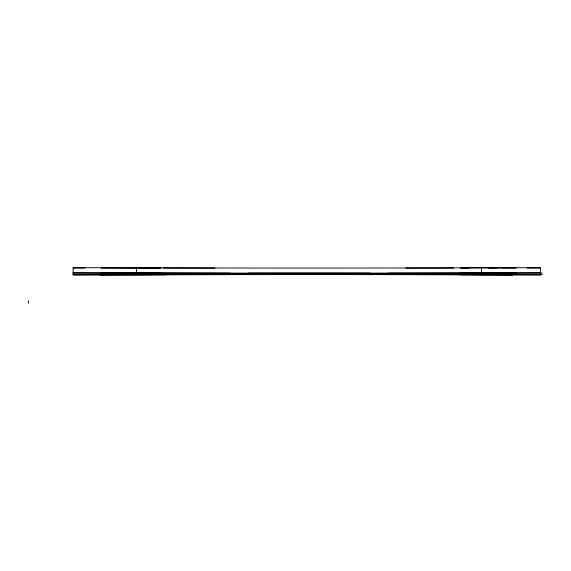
<?xml version="1.0" encoding="UTF-8"?>
<svg xmlns="http://www.w3.org/2000/svg" width="571" height="571" viewBox="0 0 571 571"><rect width="100%" height="100%" fill="white"/><g stroke="black" fill="none" stroke-linecap="round" stroke-linejoin="round"><path stroke-width="0.86" d="M527.24 268.084L540.409 268.027M542.45 273.081L518.468 273.188A228.343 1.056 0 0 0 518.468 274.601L542.45 274.708M163.156 268.084L214.882 268.084M405.617 268.084L453.759 268.084M488.762 268.084L516.327 267.892L501.959 267.82M112.287 272.888L101.06 272.974L160.794 273.059L116.698 272.881M136.426 267.713L73.102 267.713L73.102 275.015L141.865 275.015A197.502 0.914 0 0 1 481.66 275.015L540.409 275.015L540.409 267.713L481.417 267.713A233.196 1.078 0 0 1 136.426 267.713L136.426 272.781L73.102 272.781M497.434 267.82L460.547 268.006L468.477 268.084M136.426 272.781A233.196 1.078 0 0 0 481.417 272.781L540.409 272.781M186.317 274.144L200.193 274.08L197.587 273.63L169.78 273.645L182.634 274.144M227.408 273.452L234.752 273.48L220.056 273.48L227.408 273.516M227.401 274.187L234.745 274.223L150.244 274.423L221.184 274.287M227.401 274.258L222.205 274.244M481.417 267.713L481.417 272.781M28.55 300.753L28.55 303.287M73.102 273.102A228.343 1.056 0 0 1 73.102 274.722M73.102 268.035A228.343 1.056 0 0 1 85.072 268.084M101.231 267.885L160.794 267.992L101.231 267.885M165.433 274.665L99.811 274.801L165.433 274.665M459.17 274.687L512.637 274.822L459.17 274.687M516.327 272.959L460.547 273.074L516.327 272.959M419.521 273.63L419.114 273.645L421.719 274.094L449.534 274.08L446.922 273.63L419.521 273.63M149.002 273.252L147.589 273.302L230.448 273.302L149.002 273.252M248.806 273.252L248.328 273.266L370.208 273.266L248.806 273.252M248.892 274.423L248.406 274.444L370.286 274.444L248.892 274.423M377.41 273.473L391.856 273.48L377.41 273.473M389.793 273.259L388.387 273.302L470.989 273.302L389.793 273.259M380.193 274.216L394.64 274.223L380.193 274.216M387.98 274.373L386.603 274.423L467.435 274.423L387.98 274.373M252.932 274.244A100.467 0.464 0 0 0 408.251 273.887A100.467 0.464 0 0 0 262.631 273.445A100.467 0.464 0 0 0 252.932 274.244"/></g></svg>
